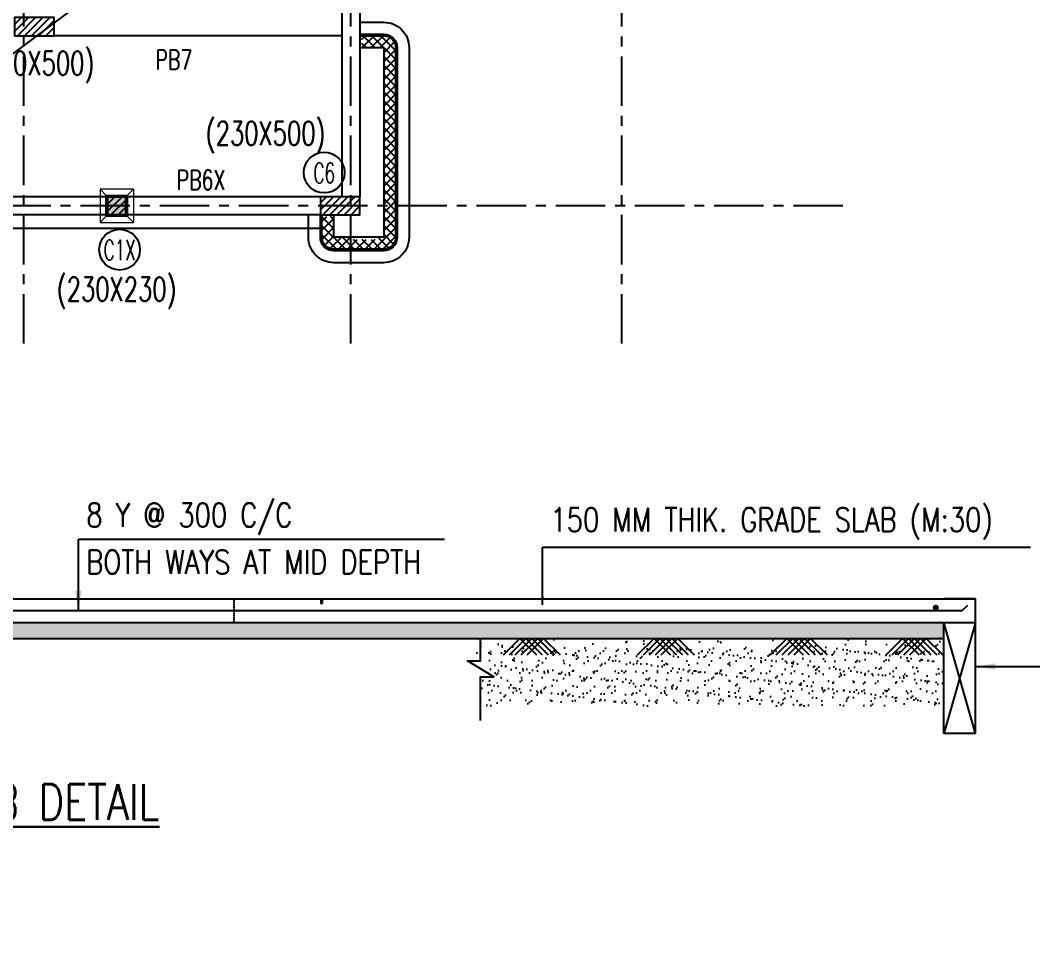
# Model space of a CAD drawing. Header units: millimetres. Extents: x 2659630 to 6742168, y -2425387 to -732288.
# Drawn here: x 2936414 to 2949197, y -929941 to -918172 of the extents above; entities that cross this region are included whole.
import ezdxf
from ezdxf.enums import TextEntityAlignment as Align

# ---------------------------------------------------------------- set-up
doc = ezdxf.new("R2010")
doc.units = ezdxf.units.MM
doc.linetypes.add('CENTER', pattern=[2, 1.25, -0.25, 0.25, -0.25])
doc.linetypes.add('Hidden', pattern=[7.14375, 4.7625, -2.38125])
for name, color, linetype, lineweight in [('A-GENM', 13, 'Continuous', 18), ('A-RCC HATCH', 253, 'Continuous', 0), ('DIM', 7, 'Continuous', 13)]:
    doc.layers.add(name, color=color, linetype=linetype, lineweight=lineweight)
for name, color, linetype in [('A-RCC LINE', 6, 'Continuous'), ('LINE CUT', 8, 'Continuous'), ('R.C.C. STRUCTURE', 4, 'Continuous'), ('S-BEAM NO', 3, 'Continuous'), ('S-BEAM OUTER', 4, 'Continuous'), ('S-COLUMN', 1, 'Continuous'), ('S-COLUMN CIRCLE', 9, 'Continuous'), ('S-COLUMN HATCH', 8, 'Continuous'), ('S-COLUMN NO', 2, 'Continuous'), ('S-COLUMN SIZES', 2, 'Continuous'), ('S-CONCRET LINE', 4, 'Continuous'), ('S-DIM-1', 5, 'Continuous'), ('S-GRIDE LINE', 8, 'CENTER'), ('S-PCC', 9, 'Continuous'), ('S-REINFORCEMENT', 6, 'Continuous'), ('S-TEXT-1', 4, 'Continuous'), ('S-TITIL', 6, 'Continuous'), ('STEEL PLATE', 3, 'Continuous')]:
    doc.layers.add(name, color=color, linetype=linetype)
doc.styles.add('ROMANS', font='r.shx', dxfattribs={"width": 0.7})
doc.dimstyles.new('INT1', dxfattribs={"dimtxt": 250, "dimasz": 250, "dimexe": 60, "dimexo": 60, "dimgap": 75, "dimtad": 1, "dimdec": 0, "dimzin": 0, "dimdsep": 46, "dimtxsty": 'ROMANS', "dimcen": -250, "dimclrd": 5, "dimclre": 5, "dimclrt": 4, "dimadec": 0, "dimazin": 0, "dimtfac": 1, "dimtdec": 0, "dimtix": 1, "dimtofl": 0, "dimtmove": 2, "dimatfit": 3, "dimfxl": 1, "dimtolj": 1, "dimtzin": 0, "dimarcsym": 0})
pattern_1 = [(45, (-310994.68, -157753.094), (-56.1266008, 56.1266008), []), (135, (-310994.68, -157753.094), (-56.1266008, -56.1266008), [])]

# ---------------------------------------------------------------- blocks, each defined once
blk = doc.blocks.new('0718_plaster_sloping column_01 - 0718_plaster_sloping column_01-2304951-GROUND FLOOR PLAN-01')
at = {"layer": 'A-GENM'}
for p, q in [((210, 210), (-210, 210)), ((-136, 136), (-210, 210)), ((-210, -210), (-210, 210)), ((-136, -136), (-136, 136)), ((-136, 136), (136, 136)), ((210, 210), (136, 136)), ((136, 136), (136, -136)), ((210, -210), (210, 210)), ((-136, -136), (-210, -210)), ((-210, -210), (210, -210)), ((136, -136), (-136, -136)), ((136, -136), (210, -210))]:
    blk.add_line(p, q, dxfattribs=at)

msp = doc.modelspace()

# ---------------------------------------------------------------- hatches: boundary and pattern name
at = {"layer": 'A-RCC HATCH'}
h = msp.add_hatch(color=256, dxfattribs=at)
h.dxf.hatch_style = 1
h.paths.add_polyline_path([(2937747.437, -920513.963), (2937517.437, -920513.963), (2937517.437, -920628.963), (2937747.437, -920628.963)])
h.paths.add_polyline_path([(2937747.437, -920398.963), (2937517.437, -920398.963), (2937517.437, -920513.963), (2937747.437, -920513.963)])
h = msp.add_hatch(color=256, dxfattribs=at)
h.dxf.hatch_style = 1
h.paths.add_polyline_path([(2937747.437, -920513.963), (2937517.437, -920513.963), (2937517.437, -920628.963), (2937747.437, -920628.963)])
h.paths.add_polyline_path([(2937747.437, -920398.963), (2937517.437, -920398.963), (2937517.437, -920513.963), (2937747.437, -920513.963)])
h = msp.add_hatch(color=256, dxfattribs=at)
h.dxf.hatch_style = 1
h.paths.add_polyline_path([(2937747.437, -920513.963), (2937517.437, -920513.963), (2937517.437, -920628.963), (2937747.437, -920628.963)])
h.paths.add_polyline_path([(2937747.437, -920398.963), (2937517.437, -920398.963), (2937517.437, -920513.963), (2937747.437, -920513.963)])
at = {"layer": 'S-BEAM OUTER', "ltscale": 2500}
h = msp.add_hatch(dxfattribs=at)
h.set_pattern_fill('ANSI37', color=256, scale=25, style=0)
h.set_pattern_definition(pattern_1)
h.paths.add_polyline_path([(2940722.837, -918516.965), (2940722.837, -918366.965), (2940871.817, -918366.965, -0.395413744), (2941012.837, -918516.95, -0.000025241), (2941012.837, -918516.965, -0.000662728), (2941013.202, -920513.963), (2941002.837, -920513.963), (2941002.837, -920911.734), (2941002.837, -920513.963), (2941002.837, -918516.965), (2940862.791, -918516.965, 0.64326056), (2940861.86, -918516.965)])
h.paths.add_polyline_path([(2941013.202, -920513.963, 0.000662728), (2941012.837, -918516.965, 0.000025241), (2941012.837, -918516.95, 0.395413744), (2940871.817, -918366.965), (2941002.837, -918366.965, -0.198910765), (2941108.902, -918410.9, -0.07388942), (2941135.16, -918446.325, -0.123195698), (2941152.837, -918516.965), (2941152.837, -920513.963), (2941013.202, -920513.963)])
h.paths.add_polyline_path([(2940587.837, -921061.735), (2940587.837, -920938.964), (2940862.837, -920938.964, 0.15374737), (2940948.876, -920911.734), (2941002.837, -920911.734), (2941002.837, -920842.644, 0.091615386), (2941012.837, -920788.98, 0.000025241), (2941012.837, -920788.964, 0.000091263), (2941013.202, -920513.963), (2941152.837, -920513.963), (2941152.837, -920911.734, -0.414213562), (2941002.837, -921061.735)])
h.paths.add_polyline_path([(2940222.837, -920648.963), (2940372.837, -920648.963), (2940372.837, -920911.735), (2940587.837, -920911.734), (2940587.837, -920938.964), (2940372.837, -920938.964, -0.414213197), (2940222.837, -920788.965)])
h.paths.add_polyline_path([(2940222.837, -920788.965, 0.414213562), (2940372.837, -920938.964), (2940587.837, -920938.964), (2940587.837, -921061.735), (2940372.837, -921061.735, -0.414213562), (2940222.837, -920911.735)])
h = msp.add_hatch(dxfattribs=at)
h.set_pattern_fill('ANSI37', color=256, scale=25, style=0)
h.set_pattern_definition(pattern_1)
h.paths.add_polyline_path([(2940722.837, -918516.965), (2940722.837, -918366.965), (2940871.817, -918366.965, -0.395413744), (2941012.837, -918516.95, -0.000025241), (2941012.837, -918516.965, -0.000662728), (2941013.202, -920513.963), (2941002.837, -920513.963), (2941002.837, -920911.734), (2941002.837, -920513.963), (2941002.837, -918516.965), (2940862.791, -918516.965, 0.64326056), (2940861.86, -918516.965)])
h.paths.add_polyline_path([(2941013.202, -920513.963, 0.000662728), (2941012.837, -918516.965, 0.000025241), (2941012.837, -918516.95, 0.395413744), (2940871.817, -918366.965), (2941002.837, -918366.965, -0.198910765), (2941108.902, -918410.9, -0.07388942), (2941135.16, -918446.325, -0.123195698), (2941152.837, -918516.965), (2941152.837, -920513.963), (2941013.202, -920513.963)])
h.paths.add_polyline_path([(2940587.837, -921061.735), (2940587.837, -920938.964), (2940862.837, -920938.964, 0.15374737), (2940948.876, -920911.734), (2941002.837, -920911.734), (2941002.837, -920842.644, 0.091615386), (2941012.837, -920788.98, 0.000025241), (2941012.837, -920788.964, 0.000091263), (2941013.202, -920513.963), (2941152.837, -920513.963), (2941152.837, -920911.734, -0.414213562), (2941002.837, -921061.735)])
h.paths.add_polyline_path([(2940222.837, -920648.963), (2940372.837, -920648.963), (2940372.837, -920911.735), (2940587.837, -920911.734), (2940587.837, -920938.964), (2940372.837, -920938.964, -0.414213197), (2940222.837, -920788.965)])
h.paths.add_polyline_path([(2940222.837, -920788.965, 0.414213562), (2940372.837, -920938.964), (2940587.837, -920938.964), (2940587.837, -921061.735), (2940372.837, -921061.735, -0.414213562), (2940222.837, -920911.735)])
h = msp.add_hatch(dxfattribs=at)
h.set_pattern_fill('ANSI37', color=256, scale=25, style=0)
h.set_pattern_definition(pattern_1)
h.paths.add_polyline_path([(2940722.837, -918516.965), (2940722.837, -918366.965), (2940871.817, -918366.965, -0.395413744), (2941012.837, -918516.95, -0.000025241), (2941012.837, -918516.965, -0.000662728), (2941013.202, -920513.963), (2941002.837, -920513.963), (2941002.837, -920911.734), (2941002.837, -920513.963), (2941002.837, -918516.965), (2940862.791, -918516.965, 0.64326056), (2940861.86, -918516.965)])
h.paths.add_polyline_path([(2941013.202, -920513.963, 0.000662728), (2941012.837, -918516.965, 0.000025241), (2941012.837, -918516.95, 0.395413744), (2940871.817, -918366.965), (2941002.837, -918366.965, -0.198910765), (2941108.902, -918410.9, -0.07388942), (2941135.16, -918446.325, -0.123195698), (2941152.837, -918516.965), (2941152.837, -920513.963), (2941013.202, -920513.963)])
h.paths.add_polyline_path([(2940587.837, -921061.735), (2940587.837, -920938.964), (2940862.837, -920938.964, 0.15374737), (2940948.876, -920911.734), (2941002.837, -920911.734), (2941002.837, -920842.644, 0.091615386), (2941012.837, -920788.98, 0.000025241), (2941012.837, -920788.964, 0.000091263), (2941013.202, -920513.963), (2941152.837, -920513.963), (2941152.837, -920911.734, -0.414213562), (2941002.837, -921061.735)])
h.paths.add_polyline_path([(2940222.837, -920648.963), (2940372.837, -920648.963), (2940372.837, -920911.735), (2940587.837, -920911.734), (2940587.837, -920938.964), (2940372.837, -920938.964, -0.414213197), (2940222.837, -920788.965)])
h.paths.add_polyline_path([(2940222.837, -920788.965, 0.414213562), (2940372.837, -920938.964), (2940587.837, -920938.964), (2940587.837, -921061.735), (2940372.837, -921061.735, -0.414213562), (2940222.837, -920911.735)])
at = {"layer": 'S-COLUMN HATCH'}
h = msp.add_hatch(dxfattribs=at)
h.set_pattern_fill('ANSI31', color=8, scale=20, angle=180)
h.set_pattern_definition([(225, (-480864.926, -149734.814), (44.9012806, -44.9012806), [])])
edge = h.paths.add_edge_path()
edge.add_line((2936842.837, -918368.965), (2936342.837, -918368.965))
edge.add_line((2936842.837, -918368.965), (2936842.836, -918138.976))
edge.add_line((2936842.836, -918138.976), (2936342.836, -918138.976))
edge.add_line((2936342.836, -918138.976), (2936342.837, -918368.965))
h = msp.add_hatch(dxfattribs=at)
h.set_pattern_fill('ANSI31', color=8, scale=20, angle=180)
h.set_pattern_definition([(225, (-477618.07, -151994.87), (44.9012806, -44.9012806), [])])
h.paths.add_polyline_path([(2937747.437, -920513.963), (2937517.437, -920513.963), (2937517.437, -920628.963), (2937747.437, -920628.963)])
h.paths.add_polyline_path([(2937747.437, -920398.963), (2937517.437, -920398.963), (2937517.437, -920513.963), (2937747.437, -920513.963)])
h = msp.add_hatch(dxfattribs=at)
h.set_pattern_fill('ANSI31', color=8, scale=20, angle=180)
h.set_pattern_definition([(225, (-477618.07, -151612.67), (44.9012806, -44.9012806), [])])
edge = h.paths.add_edge_path()
edge.add_line((2940702.876, -920630.102), (2940202.876, -920630.102))
edge.add_line((2940702.876, -920630.102), (2940702.876, -920399.543))
edge.add_line((2940702.876, -920399.543), (2940202.876, -920399.543))
edge.add_line((2940202.876, -920399.543), (2940202.876, -920630.102))
at = {"layer": 'S-PCC'}
h = msp.add_hatch(dxfattribs=at)
h.set_pattern_fill('AR-CONC', color=256, scale=80, style=0)
h.set_pattern_definition([(50, (2415736.2, -440963.6), (573.80815, -50.2017), [60, -660]), (355, (2415736.2, -440963.6), (-111.00107, 601.7537), [48, -528]), (100.4514, (2415784, -440967.77), (462.8075, 551.55163), [50.99215, -560.9137]), (46.1842, (2415736.2, -440803.6), (853.79284, -132.4152), [90, -990]), (96.6356, (2415807.35, -440814.6), (747.7302, 779.2943), [76.4882, -841.3704]), (351.1842, (2415736.2, -440803.6), (747.7296, 779.2949), [72, -792]), (21, (2415816.2, -440843.6), (477.52564, -322.0951), [60, -660]), (326, (2415816.2, -440843.6), (194.65227, 580.12004), [48, -528]), (71.4514, (2415856, -440870.4), (672.1781, 258.0244), [50.99215, -560.9137]), (37.5, (2415736.2, -440963.58), (9.727884, 266.315083), [0, -521.6, 0, -536, 0, -530]), (7.5, (2415736.2, -440963.58), (210.45563, 315.52937), [0, -305.6, 0, -509.6, 0, -202]), (327.5, (2415557.8, -440963.58), (427.05795, -18.0439), [0, -200, 0, -624, 0, -828]), (317.5, (2415477.8, -440963.6), (466.54894, 80.08399), [0, -260, 0, -414.4, 0, -588])])
h.paths.add_polyline_path([(2920815.941, -925973.152), (2948075.941, -925973.152), (2948075.941, -925773.152), (2920815.941, -925773.152)])
at = {"layer": 'S-TEXT-1'}
h = msp.add_hatch(dxfattribs=at)
h.set_pattern_fill('AR-SAND', color=8, scale=100)
h.set_pattern_definition([(142.5, (3094746.19, -599679.57), (6.299336, 192.68238), [0, -152, 0, -170, 0, -162.5]), (172.5, (3094746.19, -599679.57), (-176.97767, 282.2146), [0, -82, 0, -137, 0, -52.5]), (212.5, (3094869.19, -599679.57), (-311.41419, 0.565905), [0, -50, 0, -180, 0, -235]), (222.5, (3094869.19, -599679.57), (-300.61266, 87.76756), [0, -25, 0, -118, 0, -135])])
h.paths.add_polyline_path([(2948075.941, -926826.73), (2948075.941, -926067.685), (2948020.794, -925939.705), (2947952.787, -926086.73), (2947852.859, -926086.73), (2947702.859, -926236.73), (2947590.359, -926124.23), (2947627.859, -926086.73), (2947620.559, -926086.73), (2947557.206, -925939.705), (2947489.199, -926086.73), (2947388.765, -926086.73), (2947325.412, -925939.705), (2947257.405, -926086.73), (2947156.971, -926086.73), (2947093.618, -925939.705), (2947025.611, -926086.73), (2946925.177, -926086.73), (2946861.824, -925939.705), (2946793.817, -926086.73), (2946693.383, -926086.73), (2946630.03, -925939.705), (2946562.023, -926086.73), (2946461.588, -926086.73), (2946398.235, -925939.705), (2946330.228, -926086.73), (2946316.684, -926086.73), (2946354.184, -926124.23), (2946241.684, -926236.73), (2946091.684, -926086.73), (2945998, -926086.73), (2945934.647, -925939.705), (2945866.64, -926086.73), (2945766.206, -926086.73), (2945702.853, -925939.705), (2945634.846, -926086.73), (2945534.412, -926086.73), (2945471.059, -925939.705), (2945403.052, -926086.73), (2945302.618, -926086.73), (2945239.265, -925939.705), (2945171.258, -926086.73), (2945070.824, -926086.73), (2945007.471, -925939.705), (2944939.464, -926086.73), (2944839.029, -926086.73), (2944775.676, -925939.705), (2944707.669, -926086.73), (2944640.259, -926086.73), (2944677.759, -926124.23), (2944565.259, -926236.73), (2944415.259, -926086.73), (2944375.441, -926086.73), (2944312.088, -925939.705), (2944244.081, -926086.73), (2944143.647, -926086.73), (2944080.294, -925939.705), (2944012.287, -926086.73), (2943911.853, -926086.73), (2943848.5, -925939.705), (2943780.493, -926086.73), (2943680.059, -926086.73), (2943616.706, -925939.705), (2943548.699, -926086.73), (2943448.265, -926086.73), (2943384.912, -925939.705), (2943316.905, -926086.73), (2943216.47, -926086.73), (2943153.117, -925939.705), (2943085.11, -926086.73), (2943021.898, -926086.73), (2942871.898, -926236.73), (2942759.398, -926124.23), (2942796.898, -926086.73), (2942752.882, -926086.73), (2942689.529, -925939.705), (2942621.522, -926086.73), (2942521.088, -926086.73), (2942457.735, -925939.705), (2942389.728, -926086.73), (2942289.294, -926086.73), (2942225.941, -925939.705), (2942225.941, -926111.437), (2942059.577, -926111.437), (2942392.305, -926314.123), (2942225.941, -926314.123), (2942225.941, -926826.73)])

# ---------------------------------------------------------------- linework, layer by layer
at = {"layer": 'A-RCC LINE'}
for p, q in [((2937747.437, -920398.963), (2937517.437, -920398.963)), ((2937517.437, -920398.963), (2937517.437, -920628.963)), ((2937747.437, -920398.963), (2937517.437, -920398.963)), ((2937517.437, -920398.963), (2937517.437, -920628.963)), ((2937517.437, -920398.963), (2937517.437, -920628.963)), ((2937747.437, -920398.963), (2937517.437, -920398.963)), ((2937747.437, -920628.963), (2937747.437, -920398.963)), ((2937747.437, -920628.963), (2937747.437, -920398.963)), ((2937747.437, -920628.963), (2937747.437, -920398.963)), ((2937517.437, -920628.963), (2937747.437, -920628.963)), ((2937517.437, -920628.963), (2937747.437, -920628.963)), ((2937517.437, -920628.963), (2937747.437, -920628.963))]:
    msp.add_line(p, q, dxfattribs=at)
at = {"layer": 'LINE CUT'}
msp.add_lwpolyline([(2942225.941, -927009.202), (2942225.941, -926460.545), (2942392.305, -926460.545), (2942059.577, -926257.859), (2942225.941, -926257.859), (2942225.941, -925973.152)], dxfattribs=at)
at = {"layer": 'R.C.C. STRUCTURE'}
for p, q in [((2920415.941, -925473.152), (2948475.941, -925473.152)), ((2948475.941, -925473.152), (2948075.941, -925473.152)), ((2948475.941, -925773.152), (2948475.941, -925473.152)), ((2920815.941, -925773.152), (2948475.941, -925773.152)), ((2948075.941, -927173.152), (2948075.941, -925773.152)), ((2948475.941, -927173.152), (2948475.941, -925773.152)), ((2920815.941, -925973.152), (2948075.941, -925973.152)), ((2948475.941, -927173.152), (2948075.941, -927173.152))]:
    msp.add_line(p, q, dxfattribs=at)
at = {"layer": 'R.C.C. STRUCTURE', "linetype": 'Hidden', "ltscale": 0.5}
msp.add_line((2939115.941, -925773.152), (2939115.941, -925473.152), dxfattribs=at)
at = {"layer": 'R.C.C. STRUCTURE', "color": 8}
for p, q in [((2948475.941, -925773.152), (2948075.941, -927173.152)), ((2948475.941, -927173.152), (2948075.941, -925773.152))]:
    msp.add_line(p, q, dxfattribs=at)
at = {"layer": 'S-BEAM OUTER', "extrusion": (-2.48822e-08, -4.97393e-09, 1)}
for p, q in [((2940472.835, -915618.963), (2940474.382, -920399.543, -0.091)), ((2940472.835, -915618.963), (2940474.382, -920399.543, -0.091)), ((2940472.835, -915618.963), (2940474.382, -920399.543, -0.091)), ((2940702.942, -915618.963), (2940702.876, -920399.543, -0.089)), ((2940702.942, -915618.963), (2940702.876, -920399.543, -0.089)), ((2940702.942, -915618.963), (2940702.876, -920399.543, -0.089))]:
    msp.add_line(p, q, dxfattribs=at)
at = {"layer": 'S-BEAM OUTER'}
msp.add_line((2940473.655, -918369.02), (2936842.837, -918368.971), dxfattribs=at)
msp.add_line((2940473.655, -918369.02), (2936842.837, -918368.971), dxfattribs=at)
msp.add_line((2940473.655, -918369.02), (2936842.837, -918368.971), dxfattribs=at)
at = {"layer": 'S-BEAM OUTER', "ltscale": 2500}
for p, q in [((2940702.837, -918516.965), (2941002.837, -918516.965)), ((2940702.837, -918516.965), (2941002.837, -918516.965)), ((2940702.837, -918516.965), (2941002.837, -918516.965)), ((2941002.837, -918516.965), (2941002.837, -920911.734)), ((2941002.837, -918516.965), (2941002.837, -920911.734)), ((2941002.837, -918516.965), (2941002.837, -920911.734)), ((2940372.837, -920911.735), (2940372.837, -920628.963)), ((2940372.837, -920911.735), (2940372.837, -920628.963)), ((2940372.837, -920911.735), (2940372.837, -920628.963)), ((2941002.837, -920911.734), (2940372.837, -920911.735)), ((2941002.837, -920911.734), (2940372.837, -920911.735)), ((2941002.837, -920911.734), (2940372.837, -920911.735))]:
    msp.add_line(p, q, dxfattribs=at)
at = {"layer": 'S-BEAM OUTER', "extrusion": (-3.54727e-08, -1.28399e-09, 1)}
for p, q in [((2940102.876, -920399.543, -0.089), (2934792.837, -920398.963)), ((2940102.876, -920399.543, -0.089), (2934792.837, -920398.963)), ((2940202.876, -920399.554, -0.091), (2934792.837, -920398.963)), ((2940102.876, -920629.516, -0.043), (2934792.813, -920628.963)), ((2940102.876, -920629.516, -0.043), (2934792.813, -920628.963)), ((2940202.837, -920628.963), (2934792.813, -920628.963))]:
    msp.add_line(p, q, dxfattribs=at)
at = {"layer": 'S-BEAM OUTER', "ltscale": 2500}
for points in [[(2940702.868, -918196.965), (2941002.837, -918196.965, -0.198912021), (2941229.108, -918290.69, -0.198920727), (2941322.837, -918516.982), (2941322.837, -920911.734, -0.198912367), (2941229.111, -921138.009, -0.198912367), (2941002.837, -921231.735), (2940372.837, -921231.735, -0.198912367), (2940146.563, -921138.009, -0.198912367), (2940052.837, -920911.735), (2940052.837, -920628.963)], [(2940702.868, -918346.965), (2941002.837, -918346.965, -0.198916762), (2941123.044, -918396.758, -0.198919057), (2941172.837, -918516.98), (2941172.837, -920911.734, -0.198912367), (2941123.045, -921031.943, -0.198912367), (2941002.837, -921081.735), (2940372.837, -921081.735, -0.198912367), (2940252.629, -921031.943, -0.198912367), (2940202.837, -920911.735), (2940202.837, -920628.963)], [(2940702.868, -918346.965), (2941002.837, -918346.965, -0.198916762), (2941123.044, -918396.758, -0.198919057), (2941172.837, -918516.98), (2941172.837, -920911.734, -0.198912367), (2941123.045, -921031.943, -0.198912367), (2941002.837, -921081.735), (2940372.837, -921081.735, -0.198912367), (2940252.629, -921031.943, -0.198912367), (2940202.837, -920911.735), (2940202.837, -920628.963)], [(2940702.868, -918346.965), (2941002.837, -918346.965, -0.198916762), (2941123.044, -918396.758, -0.198919057), (2941172.837, -918516.98), (2941172.837, -920911.734, -0.198912367), (2941123.045, -921031.943, -0.198912367), (2941002.837, -921081.735), (2940372.837, -921081.735, -0.198912367), (2940252.629, -921031.943, -0.198912367), (2940202.837, -920911.735), (2940202.837, -920628.963)], [(2940702.868, -918366.965), (2941002.837, -918366.965, -0.19891675), (2941108.902, -918410.9, -0.198895678), (2941152.837, -918516.965), (2941152.837, -920911.734, -0.198912367), (2941108.903, -921017.8, -0.198912367), (2941002.837, -921061.735), (2940372.837, -921061.735, -0.198912367), (2940266.771, -921017.801, -0.198912367), (2940222.837, -920911.735), (2940222.837, -920628.963)], [(2940702.868, -918366.965), (2941002.837, -918366.965, -0.19891675), (2941108.902, -918410.9, -0.198895678), (2941152.837, -918516.965), (2941152.837, -920911.734, -0.198912367), (2941108.903, -921017.8, -0.198912367), (2941002.837, -921061.735), (2940372.837, -921061.735, -0.198912367), (2940266.771, -921017.801, -0.198912367), (2940222.837, -920911.735), (2940222.837, -920628.963)], [(2940702.868, -918366.965), (2941002.837, -918366.965, -0.19891675), (2941108.902, -918410.9, -0.198895678), (2941152.837, -918516.965), (2941152.837, -920911.734, -0.198912367), (2941108.903, -921017.8, -0.198912367), (2941002.837, -921061.735), (2940372.837, -921061.735, -0.198912367), (2940266.771, -921017.801, -0.198912367), (2940222.837, -920911.735), (2940222.837, -920628.963)], [(2940202.837, -920798.963), (2934562.837, -920798.963, -0.198912367), (2934442.629, -920749.171, -0.198912367), (2934392.837, -920628.963, -0.198912367)], [(2940202.837, -920798.963), (2934562.837, -920798.963, -0.198912367), (2934442.629, -920749.171, -0.198912367), (2934392.837, -920628.963, -0.198912367)], [(2940202.837, -920798.963), (2934562.837, -920798.963, -0.198912367), (2934442.629, -920749.171, -0.198912367), (2934392.837, -920628.963, -0.198912367)]]:
    msp.add_lwpolyline(points, format="xyb", dxfattribs=at)
at = {"layer": 'S-COLUMN', "color": 1}
for points in [[(2936342.837, -918368.965), (2936842.837, -918368.965), (2936842.836, -918138.976), (2936342.836, -918138.976), (2936342.837, -918368.965)], [(2940202.876, -920629.019), (2940702.876, -920629.019), (2940702.876, -920399.543), (2940202.876, -920399.543), (2940202.876, -920629.019)]]:
    msp.add_lwpolyline(points, dxfattribs=at)
at = {"layer": 'S-COLUMN', "color": 1, "elevation": 0.043}
msp.add_lwpolyline([(2937517.437, -920398.963), (2937747.437, -920398.963), (2937747.437, -920628.963), (2937517.437, -920628.963)], close=True, dxfattribs=at)
at = {"layer": 'S-COLUMN CIRCLE'}
for centre in [(2940251.416, -920094.911, 0), (2937669.05, -921067.273)]:
    msp.add_circle(centre, 257.143, dxfattribs=at)
at = {"layer": 'S-COLUMN HATCH', "ltscale": 2500}
msp.add_line((2966474.009, -896011.393), (2869024.823, -968991.897), dxfattribs=at)
at = {"layer": 'S-CONCRET LINE'}
for p, q in [((2940207.941, -925473.152), (2940223.941, -925473.152)), ((2940207.941, -925473.152), (2940207.941, -925533.152)), ((2940207.941, -925533.152), (2940223.941, -925533.152)), ((2940223.941, -925473.152), (2940223.941, -925533.152))]:
    msp.add_line(p, q, dxfattribs=at)
at = {"layer": 'S-GRIDE LINE', "ltscale": 500}
for p, q in [((2936457.837, -922252.802), (2936457.837, -902931.126)), ((2936457.837, -922252.802), (2936457.837, -902931.126)), ((2936457.837, -922252.802), (2936457.837, -902931.126)), ((2940587.837, -922252.802), (2940587.837, -902931.126)), ((2940587.837, -922252.802), (2940587.837, -902931.126)), ((2940587.837, -922252.802), (2940587.837, -902931.126)), ((2944007.837, -922252.802), (2944007.837, -902931.126)), ((2944007.837, -922252.802), (2944007.837, -902931.126)), ((2944007.837, -922252.802), (2944007.837, -902931.126)), ((2946799.598, -920513.963), (2894308.9, -920513.963)), ((2946799.598, -920513.963), (2894308.9, -920513.963)), ((2946799.598, -920513.963), (2894308.9, -920513.963))]:
    msp.add_line(p, q, dxfattribs=at)
at = {"layer": 'S-PCC'}
for points in [[(2942934.03, -926185.284), (2942721.898, -925973.152), (2942509.766, -926185.284)], [(2943009.03, -926185.284), (2942796.898, -925973.152), (2942584.766, -926185.284)], [(2943084.03, -926185.284), (2942871.898, -925973.152), (2942659.766, -926185.284)], [(2943159.03, -926185.284), (2942946.898, -925973.152), (2942734.766, -926185.284)], [(2943234.03, -926185.284), (2943021.898, -925973.152), (2942809.766, -926185.284)], [(2944627.391, -926185.284), (2944415.259, -925973.152), (2944203.126, -926185.284)], [(2944702.391, -926185.284), (2944490.259, -925973.152), (2944278.126, -926185.284)], [(2944777.391, -926185.284), (2944565.259, -925973.152), (2944353.126, -926185.284)], [(2944852.391, -926185.284), (2944640.259, -925973.152), (2944428.126, -926185.284)], [(2944927.391, -926185.284), (2944715.259, -925973.152), (2944503.126, -926185.284)], [(2946303.816, -926185.284), (2946091.684, -925973.152), (2945879.552, -926185.284)], [(2946378.816, -926185.284), (2946166.684, -925973.152), (2945954.552, -926185.284)], [(2946453.816, -926185.284), (2946241.684, -925973.152), (2946029.552, -926185.284)], [(2946528.816, -926185.284), (2946316.684, -925973.152), (2946104.552, -926185.284)], [(2946603.816, -926185.284), (2946391.684, -925973.152), (2946179.552, -926185.284)], [(2947764.991, -926185.284), (2947552.859, -925973.152), (2947340.727, -926185.284)], [(2947839.991, -926185.284), (2947627.859, -925973.152), (2947415.727, -926185.284)], [(2947914.991, -926185.284), (2947702.859, -925973.152), (2947490.727, -926185.284)], [(2947989.991, -926185.284), (2947777.859, -925973.152), (2947565.727, -926185.284)], [(2948064.991, -926185.284), (2947852.859, -925973.152), (2947640.727, -926185.284)]]:
    msp.add_lwpolyline(points, dxfattribs=at)
at = {"layer": 'S-REINFORCEMENT'}
for p, q in [((2948305.23, -925623.152), (2948375.941, -925552.441)), ((2920586.652, -925623.152), (2948305.23, -925623.152))]:
    msp.add_line(p, q, dxfattribs=at)
at = {"layer": 'S-REINFORCEMENT', "const_width": 37.5}
msp.add_lwpolyline([(2947953.781, -925585.652, 1), (2947991.281, -925585.652, 1)], format="xyb", close=True, dxfattribs=at)

# ---------------------------------------------------------------- block references
at = {"layer": 'A-GENM', "rotation": 180}
msp.add_blockref('0718_plaster_sloping column_01 - 0718_plaster_sloping column_01-2304951-GROUND FLOOR PLAN-01', (2937632.837, -920513.963), dxfattribs=at)
msp.add_blockref('0718_plaster_sloping column_01 - 0718_plaster_sloping column_01-2304951-GROUND FLOOR PLAN-01', (2937632.837, -920513.963), dxfattribs=at)
msp.add_blockref('0718_plaster_sloping column_01 - 0718_plaster_sloping column_01-2304951-GROUND FLOOR PLAN-01', (2937632.837, -920513.963), dxfattribs=at)

# ---------------------------------------------------------------- texts
at = {"layer": 'S-BEAM NO', "style": 'ROMANS', "width": 0.7}
for s, p in [('PB7', (2938351.888, -918670.077, 0)), ('PB6X', (2938695.325, -920187.399, 0.296))]:
    msp.add_text(s, height=250, dxfattribs=at).set_placement(p, align=Align.MIDDLE_CENTER)
at = {"layer": 'S-COLUMN NO', "style": 'ROMANS', "width": 0.6}
for s, p in [('C6', (2940252.785, -920100.442)), ('C1X', (2937670.419, -921072.803, 0))]:
    msp.add_text(s, height=257.1429, dxfattribs=at).set_placement(p, align=Align.MIDDLE_CENTER)
at = {"layer": 'S-COLUMN SIZES', "lineweight": -2, "style": 'ROMANS', "width": 0.7}
for s, p in [('(230X500)', (2936594.792, -918713.376, 0)), ('(230X500)', (2939512.26, -919598.415, -0.031)), ('(230X230)', (2937631.525, -921565.672, 0))]:
    msp.add_text(s, height=300, dxfattribs=at).set_placement(p, align=Align.MIDDLE_CENTER)
at = {"layer": 'S-DIM-1', "color": 4, "ltscale": 2500, "style": 'ROMANS', "width": 0.8}
for s, p in [('8 Y @ 300 C/C ', (2937247.83, -924416.554)), ('150 MM THIK. GRADE SLAB (M:30)', (2943107.507, -924475.044)), ('BOTH WAYS AT MID DEPTH', (2937247.83, -925009.728))]:
    msp.add_text(s, height=300, rotation=359.9999954, dxfattribs=at).set_placement(p, align=Align.MIDDLE_LEFT)
at = {"layer": 'S-TITIL', "lineweight": 30, "style": 'ROMANS', "width": 0.8}
msp.add_text('%%UTYPICAL GRADE SLAB DETAIL', height=450, dxfattribs=at).set_placement((2934763.01, -928037.448), align=Align.MIDDLE_CENTER)

# ---------------------------------------------------------------- leaders
at = {"layer": 'DIM'}
msp.add_leader([(2937147.83, -925623.152), (2937147.83, -924723.152), (2941770.519, -924723.152)], dimstyle='INT1', override={"dimgap": 75, "dimtad": 0, "dimfxl": 60, "dimarcsym": 1}, dxfattribs=at)
at = {"layer": 'STEEL PLATE'}
for points, override in [([(2943007.507, -925548.611), (2943007.507, -924821.915), (2949168.735, -924821.915)], {"dimasz": 100, "dimtad": 0, "dimfxl": 60, "dimarcsym": 1}), ([(2948475.941, -926329.379), (2949565.962, -926329.379)], {"dimgap": 75, "dimtad": 0, "dimfxl": 60, "dimarcsym": 1})]:
    msp.add_leader(points, dimstyle='INT1', override=override, dxfattribs=at)

doc.saveas('drawing.dxf')
